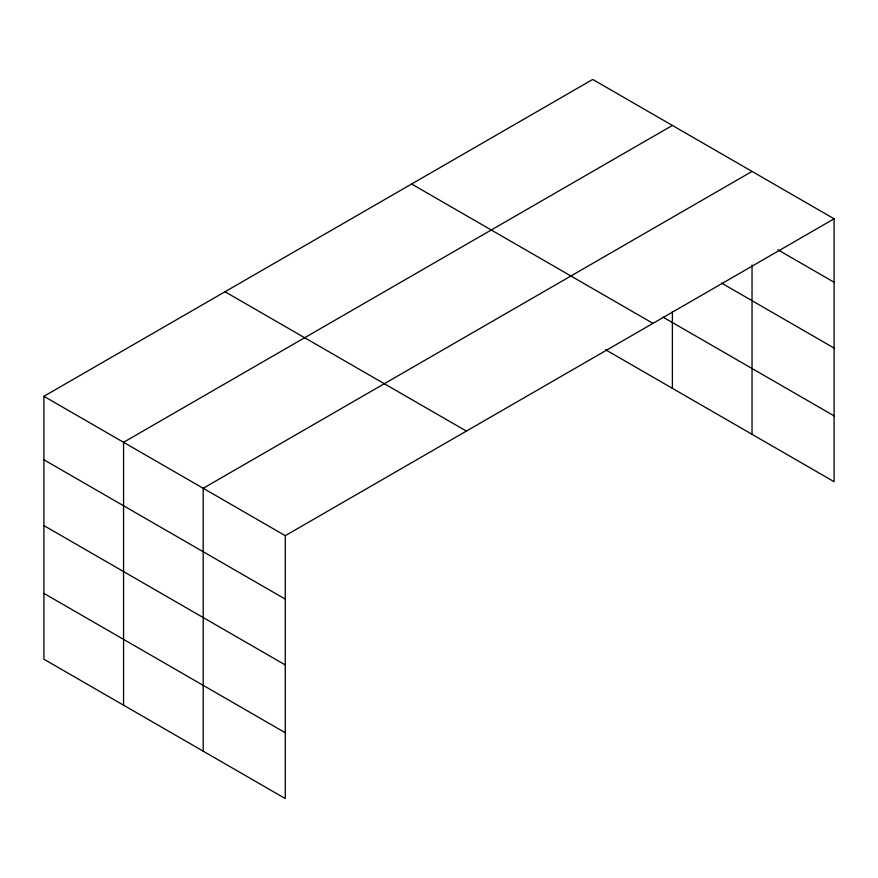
<?xml version="1.0" encoding="UTF-8"?>
<svg xmlns="http://www.w3.org/2000/svg" width="878" height="878" viewBox="0 0 878 878"><rect width="100%" height="100%" fill="white"/><g stroke="black" fill="none" stroke-linecap="round" stroke-linejoin="round"><path stroke-width="1.32" d="M752.04 265.035L752.04 434.314M605.611 349.773L834.1 481.693L834.1 218.798L592.727 79.448L43.9 396.307L43.9 659.202L285.273 798.552L285.273 535.668L43.9 396.307M672.383 125.433L123.557 442.292L123.557 705.188M752.04 171.419L203.202 488.278L203.202 751.173M285.273 535.668L834.1 218.798M777.831 249.758L834.1 282.255M721.584 283.1L834.1 348.072M663.011 317.101L834.1 415.876M411.617 184.007L652.991 323.367M225.009 291.748L466.383 431.098M43.9 459.765L285.273 599.114M43.9 525.582L285.273 664.931M43.9 593.385L285.273 732.735M672.383 311.657L672.383 388.328"/></g></svg>
